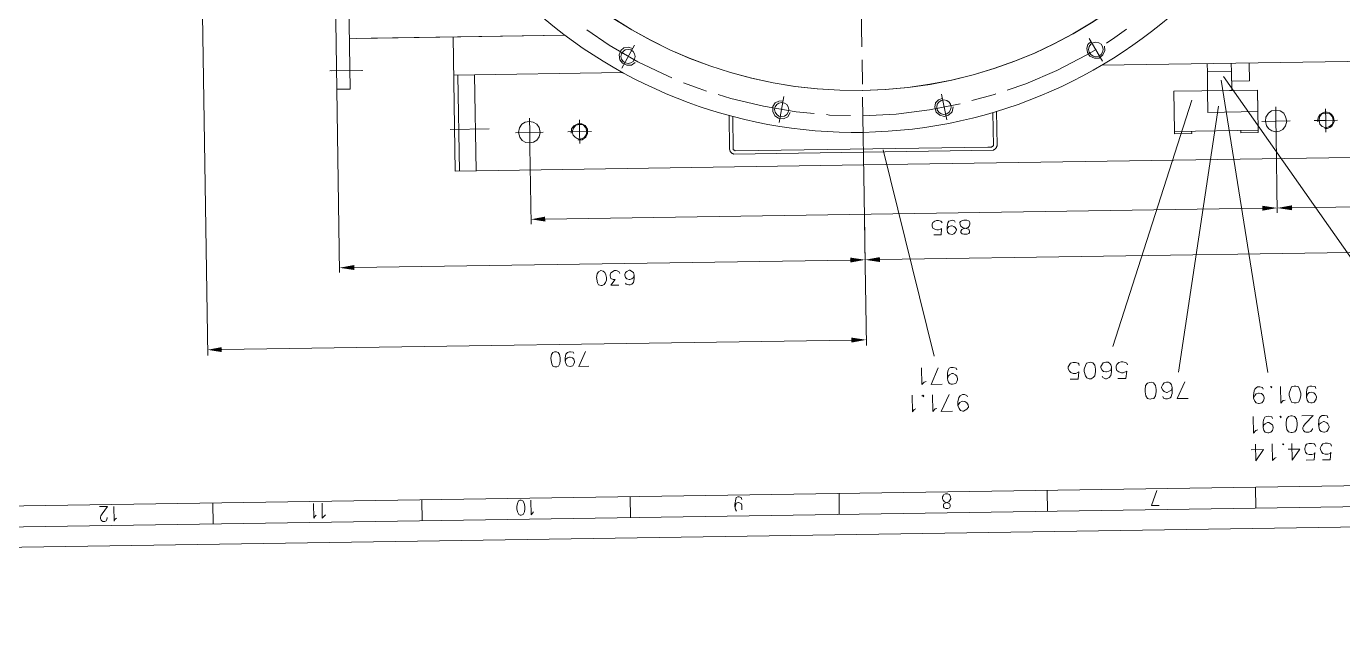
# Model space of a CAD drawing. Header units: millimetres. Extents: x -48 to 5523, y -114 to 5147.
# Drawn here: x -39.508 to -37.728, y -114.431 to -113.604 of the extents above; entities that cross this region are included whole.
import ezdxf

# ---------------------------------------------------------------- set-up
doc = ezdxf.new("R2010")
doc.units = ezdxf.units.MM
doc.layers.add('PDF_Geometry', color=7, linetype='Continuous')
doc.layers.add('PDF_Solid Fills', color=7, linetype='Continuous')

msp = doc.modelspace()

# ---------------------------------------------------------------- linework, layer by layer
at = {"layer": 'PDF_Geometry', "lineweight": 13}
for points in [[(-47.5984, -114.4313), (-47.6491, -111.0825), (-36.2071, -110.9093), (-36.1564, -114.258)], [(-47.5713, -114.4034), (-47.6212, -111.1096), (-36.2909, -110.938), (-36.241, -114.2318)], [(-47.5434, -114.3747), (-47.5925, -111.1375), (-36.3188, -110.9668), (-36.2697, -114.2039)], [(-37.8427, -113.7443), (-37.8435, -113.6902), (-37.9568, -113.6919), (-37.956, -113.7461)], [(-37.7604, -113.7314), (-37.7595, -113.7364), (-37.7561, -113.7397), (-37.7511, -113.7413), (-37.7461, -113.7395), (-37.742, -113.7362), (-37.7412, -113.7311), (-37.7421, -113.7262), (-37.7464, -113.7221), (-37.7514, -113.7213), (-37.7564, -113.7222), (-37.7596, -113.7264)], [(-38.2364, -113.8853), (-38.234, -113.8845), (-38.2332, -113.8828), (-38.2332, -113.8811), (-38.234, -113.8786), (-38.2357, -113.8778), (-38.2399, -113.877), (-38.2424, -113.8762), (-38.2449, -113.8746), (-38.2458, -113.8721), (-38.2459, -113.8696), (-38.245, -113.868), (-38.2434, -113.8671), (-38.2409, -113.8662), (-38.2367, -113.8662), (-38.2342, -113.867), (-38.2334, -113.8678), (-38.2325, -113.8694), (-38.2325, -113.8719), (-38.2333, -113.8744), (-38.2349, -113.8761), (-38.2382, -113.877), (-38.2416, -113.8779), (-38.2432, -113.8788), (-38.2448, -113.8813), (-38.2448, -113.883), (-38.2431, -113.8846), (-38.2406, -113.8854)], [(-38.7913, -114.0646), (-38.7888, -114.0637), (-38.7872, -114.0604), (-38.7864, -114.0562), (-38.7865, -114.0528), (-38.7874, -114.0479), (-38.7891, -114.0454), (-38.7916, -114.0446), (-38.7941, -114.0446), (-38.7966, -114.0455), (-38.7982, -114.048), (-38.799, -114.053), (-38.7989, -114.0564), (-38.798, -114.0605), (-38.7963, -114.0638), (-38.7938, -114.0646)], [(-38.0685, -114.0811), (-38.066, -114.0794), (-38.0635, -114.0769), (-38.0628, -114.071), (-38.0628, -114.0677), (-38.0637, -114.0627), (-38.0663, -114.0594), (-38.0688, -114.0586), (-38.0713, -114.0587), (-38.0746, -114.0596), (-38.0762, -114.0629), (-38.0778, -114.0679), (-38.0778, -114.0713), (-38.076, -114.0771), (-38.0743, -114.0796), (-38.071, -114.0812)], [(-37.9872, -114.1082), (-37.9839, -114.1074), (-37.9814, -114.104), (-37.9807, -114.0981), (-37.9807, -114.0956), (-37.9817, -114.0898), (-37.9842, -114.0865), (-37.9875, -114.0857), (-37.9892, -114.0858), (-37.9925, -114.0867), (-37.995, -114.09), (-37.9957, -114.0959), (-37.9957, -114.0984), (-37.9948, -114.1042), (-37.9922, -114.1075), (-37.9889, -114.1083)], [(-37.8489, -114.107), (-37.8473, -114.1036), (-37.8456, -114.1011), (-37.8423, -114.1002), (-37.8415, -114.1002), (-37.8381, -114.101), (-37.8356, -114.1034), (-37.8347, -114.1068), (-37.8347, -114.1076), (-37.8355, -114.1109), (-37.8379, -114.1135), (-37.8413, -114.1144), (-37.8421, -114.1144), (-37.8454, -114.1136), (-37.8471, -114.1111)], [(-37.7913, -114.1136), (-37.788, -114.1127), (-37.7863, -114.1094), (-37.7848, -114.1035), (-37.7848, -114.1002), (-37.7866, -114.0952), (-37.7883, -114.0919), (-37.7916, -114.0911), (-37.7941, -114.0911), (-37.7974, -114.092), (-37.799, -114.0954), (-37.8006, -114.1004), (-37.8006, -114.1037), (-37.7988, -114.1096), (-37.7971, -114.1129), (-37.7938, -114.1136)], [(-37.7965, -114.1537), (-37.7932, -114.1528), (-37.7907, -114.1494), (-37.79, -114.1436), (-37.79, -114.1411), (-37.7909, -114.1353), (-37.7935, -114.132), (-37.7968, -114.1312), (-37.7985, -114.1312), (-37.8018, -114.1321), (-37.8043, -114.1355), (-37.805, -114.1413), (-37.805, -114.1438), (-37.8041, -114.1496), (-37.8015, -114.1529), (-37.7982, -114.1537)], [(-37.8358, -114.1468), (-37.835, -114.1434), (-37.8334, -114.1417), (-37.83, -114.14), (-37.8284, -114.14), (-37.8233, -114.1433), (-37.8224, -114.1466), (-37.8224, -114.1474), (-37.8232, -114.1508), (-37.8257, -114.1533), (-37.8282, -114.1542), (-37.8298, -114.1542), (-37.8332, -114.1534), (-37.8349, -114.1509)], [(-37.7608, -114.1457), (-37.76, -114.1423), (-37.7575, -114.1406), (-37.7542, -114.1389), (-37.7534, -114.1389), (-37.75, -114.1405), (-37.7483, -114.1421), (-37.7466, -114.1454), (-37.7466, -114.1463), (-37.7482, -114.1496), (-37.7499, -114.1522), (-37.7532, -114.153), (-37.754, -114.153), (-37.7573, -114.1523), (-37.7599, -114.1498)], [(-38.2625, -114.2566), (-38.26, -114.2557), (-38.2592, -114.254), (-38.2592, -114.2515), (-38.2601, -114.2499), (-38.2618, -114.2491), (-38.2643, -114.2483), (-38.2668, -114.2475), (-38.2685, -114.245), (-38.2694, -114.2434), (-38.2694, -114.2409), (-38.2686, -114.2392), (-38.2678, -114.2375), (-38.2653, -114.2366), (-38.2628, -114.2366), (-38.2603, -114.2374), (-38.2586, -114.2407), (-38.2585, -114.2432), (-38.2593, -114.2449), (-38.261, -114.2474), (-38.2659, -114.2491), (-38.2676, -114.25), (-38.2684, -114.2517), (-38.2684, -114.2542), (-38.2675, -114.2558), (-38.265, -114.2566)], [(-38.8391, -114.2653), (-38.8366, -114.2645), (-38.835, -114.2611), (-38.8342, -114.2569), (-38.8343, -114.2536), (-38.8352, -114.2494), (-38.8369, -114.2461), (-38.8394, -114.2453), (-38.8411, -114.2454), (-38.8427, -114.2462), (-38.8443, -114.2496), (-38.8451, -114.2538), (-38.8451, -114.2571), (-38.8442, -114.2612), (-38.8424, -114.2645), (-38.8408, -114.2654)]]:
    msp.add_lwpolyline(points, close=True, dxfattribs=at)
msp.add_lwpolyline([(-39.0417, -113.1016, 0.414511), (-38.3769, -113.7474, 0.413493), (-37.7311, -113.0817, 0.413493), (-38.3967, -112.4368, 0.414424)], format="xyb", close=True, dxfattribs=at)
msp.add_lwpolyline([(-38.9859, -113.1008, 0.999813), (-37.7877, -113.0826, 0.998503), (-38.986, -113.1007, -0.998503), (-37.7873, -113.0824, -0.999813), (-38.9859, -113.1008), (-39.1209, -113.1028)], format="xyb", dxfattribs=at)
for points in [[(-39.0887, -113.689), (-39.0704, -113.6888), (-39.0762, -113.3055), (-39.0945, -113.3058), (-39.0919, -113.4749), (-39.0887, -113.689), (-39.0849, -113.9373)], [(-39.2737, -113.3568), (-39.2632, -114.0492)], [(-38.3807, -113.4966), (-38.3786, -113.6316)], [(-39.0622, -113.6203), (-38.7798, -113.616), (-39.0714, -113.6204)], [(-38.9314, -113.6183), (-38.9287, -113.8), (-38.3762, -113.7916), (-36.6389, -113.7653), (-36.4648, -113.7626)], [(-38.7507, -113.6089), (-38.7204, -113.6293), (-38.6817, -113.652), (-38.6406, -113.6714), (-38.6355, -113.6738)], [(-38.0533, -113.6509), (-38.0713, -113.6203)], [(-38.0478, -113.6266), (-38.0363, -113.6189), (-38.0206, -113.6079)], [(-38.6886, -113.6338), (-38.6945, -113.6322), (-38.7003, -113.6332), (-38.7044, -113.6365), (-38.7068, -113.6424), (-38.7059, -113.6491), (-38.7025, -113.654), (-38.6966, -113.6564), (-38.69, -113.6563), (-38.685, -113.6529)], [(-38.7032, -113.6607), (-38.6862, -113.6296)], [(-38.1819, -113.6903), (-38.157, -113.6816), (-38.1148, -113.6635), (-38.0751, -113.6429), (-38.0619, -113.6352)], [(-38.0687, -113.6244), (-38.0728, -113.6287), (-38.0744, -113.6337), (-38.0735, -113.6395), (-38.0701, -113.6444), (-38.0642, -113.6469), (-38.0575, -113.6468), (-38.0526, -113.6425), (-38.0502, -113.6366), (-38.0503, -113.6308)], [(-38.3784, -113.6491), (-38.3779, -113.6824)], [(-37.1175, -113.6425), (-38.0541, -113.6567)], [(-37.9116, -113.6545), (-37.9114, -113.6654)], [(-37.8789, -113.6649), (-37.8785, -113.6907), (-37.911, -113.6912), (-37.9106, -113.7204), (-37.8431, -113.7193), (-37.8435, -113.6902), (-37.911, -113.6912), (-37.9114, -113.6654), (-37.8789, -113.6649), (-37.8791, -113.6541)], [(-37.8549, -113.6537), (-37.8545, -113.6779), (-37.8787, -113.6782)], [(-39.0982, -113.6642), (-39.0532, -113.6635)], [(-39.0549, -113.6635), (-39.0957, -113.6641)], [(-38.7023, -113.6665), (-38.9306, -113.67)], [(-38.9228, -113.7999), (-38.9248, -113.6699)], [(-38.9003, -113.7995), (-38.9023, -113.6695)], [(-37.6171, -114.0593), (-37.8896, -113.6717)], [(-38.6196, -113.6803), (-38.5986, -113.6883), (-38.5886, -113.6915)], [(-37.8294, -114.0725), (-37.8929, -113.6768)], [(-38.5727, -113.6962), (-38.5559, -113.7018), (-38.5116, -113.712), (-38.4673, -113.7196), (-38.4431, -113.7218)], [(-38.485, -113.7049), (-38.4909, -113.705), (-38.4958, -113.7076), (-38.4991, -113.7126), (-38.499, -113.7193), (-38.4964, -113.7251), (-38.4914, -113.7283), (-38.4847, -113.7291), (-38.4789, -113.7265), (-38.4756, -113.7206)], [(-38.4904, -113.7342), (-38.4843, -113.6991)], [(-38.3776, -113.6999), (-38.3756, -113.8333), (-38.3742, -113.9266), (-38.3752, -113.8583)], [(-38.3772, -113.7249), (-38.3323, -113.7226), (-38.2873, -113.7169), (-38.2458, -113.7088)], [(-38.2701, -113.7016), (-38.275, -113.7034), (-38.2791, -113.7076), (-38.2799, -113.7135), (-38.2781, -113.7201), (-38.2731, -113.7242), (-38.2672, -113.7258), (-38.2614, -113.724), (-38.2565, -113.7198), (-38.2549, -113.7131)], [(-38.2638, -113.7307), (-38.271, -113.6958)], [(-38.23, -113.7044), (-38.1993, -113.6964), (-38.1976, -113.6955)], [(-37.9325, -113.704), (-38.0391, -114.0374)], [(-38.1965, -113.7189), (-38.1958, -113.7655), (-38.1966, -113.7672), (-38.1966, -113.768), (-38.1974, -113.7689), (-38.1982, -113.7697), (-38.199, -113.7706), (-38.1998, -113.7706), (-38.2007, -113.7714), (-38.5523, -113.7768), (-38.5531, -113.7759), (-38.554, -113.776), (-38.5548, -113.7751), (-38.5557, -113.7743), (-38.5565, -113.7735), (-38.5565, -113.7727), (-38.5574, -113.7702), (-38.5581, -113.7243)], [(-38.2014, -113.7206), (-38.2008, -113.7656), (-38.2016, -113.7656), (-38.2016, -113.7664), (-38.2024, -113.7665), (-38.2032, -113.7673), (-38.2082, -113.7674), (-38.5499, -113.7726), (-38.5507, -113.7717), (-38.5515, -113.7717), (-38.5515, -113.7709), (-38.5524, -113.7709), (-38.5531, -113.7259)], [(-38.4264, -113.7232), (-38.4222, -113.724), (-38.3939, -113.7244)], [(-37.9503, -114.0718), (-37.8965, -113.7118)], [(-37.8379, -113.7326), (-37.8187, -113.7323), (-37.819, -113.7131)], [(-37.8037, -113.7321), (-37.8055, -113.7263), (-37.808, -113.7213), (-37.8131, -113.7181), (-37.8189, -113.7173), (-37.8248, -113.7182), (-37.8289, -113.7216), (-37.8321, -113.7267), (-37.8329, -113.7325)], [(-37.7354, -113.7311), (-37.7512, -113.7313), (-37.7515, -113.7155)], [(-38.9353, -113.7434), (-38.8828, -113.7426)], [(-38.8281, -113.7284), (-38.8278, -113.7476), (-38.8094, -113.7473)], [(-38.7626, -113.7574), (-38.7568, -113.7574), (-38.7518, -113.7539), (-38.7494, -113.7489), (-38.7495, -113.7431), (-38.7529, -113.7381), (-38.7571, -113.7357), (-38.7629, -113.7358), (-38.7679, -113.7384), (-38.7712, -113.7426), (-38.7719, -113.7484)], [(-38.7503, -113.7464), (-38.752, -113.7414), (-38.7554, -113.7373), (-38.7604, -113.7366), (-38.7654, -113.7375), (-38.7687, -113.7417), (-38.7703, -113.7467)], [(-38.7605, -113.7307), (-38.7603, -113.7466), (-38.76, -113.7624)], [(-37.8427, -113.7443), (-37.8427, -113.7477), (-37.866, -113.748), (-37.866, -113.7447)], [(-37.7996, -113.732), (-37.8187, -113.7323), (-37.8184, -113.7515), (-37.8168, -113.8565), (-37.8184, -113.7515)], [(-37.7671, -113.7315), (-37.7512, -113.7313), (-37.751, -113.7471)], [(-38.8469, -113.7479), (-38.8278, -113.7476), (-38.8275, -113.7668), (-38.8259, -113.8717)], [(-38.7444, -113.7463), (-38.7761, -113.7468)], [(-37.9327, -113.7457), (-37.9326, -113.749), (-37.956, -113.7494), (-37.956, -113.7461)], [(-38.3499, -113.7712), (-38.2806, -114.0502)], [(-36.7596, -113.8338), (-37.7969, -113.8495)], [(-37.8369, -113.8501), (-38.8068, -113.8648)], [(-38.2814, -113.886), (-38.2714, -113.8859), (-38.2707, -113.8775), (-38.2716, -113.8784), (-38.2749, -113.8792), (-38.2774, -113.8793), (-38.2799, -113.8785), (-38.2824, -113.8769), (-38.2833, -113.8744), (-38.2833, -113.8719), (-38.2825, -113.8694), (-38.2801, -113.8676), (-38.2776, -113.8668), (-38.2751, -113.8667), (-38.2717, -113.8675), (-38.2709, -113.8683), (-38.27, -113.87)], [(-38.2633, -113.8749), (-38.2625, -113.8699), (-38.2609, -113.8674), (-38.2576, -113.8665), (-38.2559, -113.8664), (-38.2534, -113.8672), (-38.2525, -113.8689)], [(-38.2632, -113.8791), (-38.2624, -113.8765), (-38.2608, -113.8749), (-38.2575, -113.874), (-38.2566, -113.874), (-38.2541, -113.8748), (-38.2524, -113.8764), (-38.2507, -113.8789), (-38.2507, -113.8797), (-38.2523, -113.8831), (-38.254, -113.8848), (-38.2564, -113.8856)], [(-38.3543, -113.9196), (-37.1444, -113.9013)], [(-39.065, -113.9304), (-38.3943, -113.9202)], [(-38.7316, -113.9345), (-38.7349, -113.9362), (-38.7365, -113.9387), (-38.7373, -113.9437), (-38.7372, -113.9462), (-38.7363, -113.9512), (-38.7346, -113.9537), (-38.7313, -113.9545), (-38.7296, -113.9545)], [(-38.7071, -113.9541), (-38.718, -113.9543), (-38.7122, -113.9467), (-38.7147, -113.9467), (-38.7181, -113.9451), (-38.719, -113.9418), (-38.719, -113.9401), (-38.7182, -113.9376), (-38.7133, -113.9342), (-38.7108, -113.9342), (-38.7074, -113.9358), (-38.7066, -113.9366), (-38.7057, -113.9383)], [(-38.698, -113.9515), (-38.6971, -113.9531), (-38.6938, -113.9539), (-38.6921, -113.9539), (-38.6896, -113.953), (-38.6872, -113.9505), (-38.6864, -113.9455), (-38.6865, -113.9405), (-38.6874, -113.9372), (-38.6924, -113.9339), (-38.6933, -113.9339), (-38.6966, -113.9356), (-38.6982, -113.9373), (-38.699, -113.9398), (-38.699, -113.9407), (-38.6981, -113.944), (-38.6964, -113.9456), (-38.6931, -113.9464), (-38.6922, -113.9464), (-38.6898, -113.9455), (-38.6873, -113.9438), (-38.6865, -113.9405)], [(-38.3742, -113.9266), (-38.3725, -114.0357)], [(-38.3926, -114.0285), (-39.2442, -114.0414)], [(-38.7798, -114.0527), (-38.779, -114.0477), (-38.7766, -114.0452), (-38.7741, -114.0443), (-38.7724, -114.0443), (-38.7691, -114.0451), (-38.7682, -114.0467)], [(-38.748, -114.0639), (-38.7613, -114.0641), (-38.7524, -114.044)], [(-38.7797, -114.0577), (-38.7789, -114.0544), (-38.7765, -114.0527), (-38.774, -114.0518), (-38.7732, -114.0518), (-38.7698, -114.0526), (-38.7681, -114.0542), (-38.7672, -114.0575), (-38.7672, -114.0584), (-38.768, -114.0609), (-38.7696, -114.0634), (-38.773, -114.0643)], [(-38.27, -114.0884), (-38.285, -114.0886), (-38.2754, -114.0659)], [(-38.0968, -114.0816), (-38.086, -114.0814), (-38.0853, -114.0714), (-38.0861, -114.0722), (-38.0894, -114.074), (-38.0927, -114.074), (-38.0961, -114.0724), (-38.0978, -114.0707), (-38.0995, -114.0674), (-38.0995, -114.0649), (-38.0963, -114.0599), (-38.093, -114.059), (-38.0896, -114.059), (-38.0863, -114.0597), (-38.0854, -114.0606), (-38.0846, -114.063)], [(-38.0488, -114.0583), (-38.0521, -114.0592), (-38.0554, -114.0643), (-38.0554, -114.0659), (-38.0536, -114.0692), (-38.0519, -114.0709), (-38.0486, -114.0717), (-38.0478, -114.0717), (-38.0444, -114.0708), (-38.042, -114.0691), (-38.0412, -114.0657)], [(-38.0326, -114.0806), (-38.0218, -114.0804), (-38.0203, -114.0704), (-38.0252, -114.073), (-38.0277, -114.073), (-38.0311, -114.0714), (-38.0336, -114.0698), (-38.0345, -114.0665), (-38.0346, -114.064), (-38.0338, -114.0614), (-38.0313, -114.0589), (-38.028, -114.058), (-38.0255, -114.058), (-38.0221, -114.0588), (-38.0204, -114.0596), (-38.0196, -114.0621)], [(-38.2918, -114.0845), (-38.2943, -114.0854), (-38.2975, -114.0888), (-38.2979, -114.0663)], [(-38.2627, -114.0807), (-38.2619, -114.0774), (-38.2602, -114.0757), (-38.2569, -114.074), (-38.2553, -114.074), (-38.2519, -114.0756), (-38.2502, -114.0772), (-38.2493, -114.0805), (-38.2493, -114.0822), (-38.2501, -114.0847), (-38.2517, -114.0872)], [(-38.2512, -114.0664), (-38.2503, -114.0689)], [(-38.0535, -114.0776), (-38.0527, -114.0792), (-38.0493, -114.0808), (-38.0476, -114.0808), (-38.0443, -114.0791), (-38.0419, -114.0766)], [(-37.9667, -114.0854), (-37.97, -114.0863), (-37.9717, -114.0888), (-37.9733, -114.0922), (-37.9733, -114.093), (-37.9716, -114.0963), (-37.9699, -114.098), (-37.9665, -114.0996), (-37.9657, -114.0996), (-37.9624, -114.0979), (-37.9599, -114.0962), (-37.9591, -114.0928)], [(-37.9372, -114.1075), (-37.9522, -114.1077), (-37.9417, -114.0851)], [(-37.8366, -114.0926), (-37.8357, -114.0951)], [(-37.8249, -114.0933), (-37.8241, -114.0924), (-37.8249, -114.0916), (-37.8258, -114.0925)], [(-37.8063, -114.1097), (-37.8088, -114.1105), (-37.8121, -114.1139), (-37.8124, -114.0914)], [(-37.7658, -114.0916), (-37.7649, -114.094)], [(-38.3054, -114.1214), (-38.3079, -114.1223), (-38.3103, -114.1256), (-38.3107, -114.1031)], [(-38.2956, -114.1054), (-38.2948, -114.1046), (-38.2957, -114.1029), (-38.2973, -114.1046)], [(-38.277, -114.121), (-38.2795, -114.1218), (-38.2828, -114.1252), (-38.2832, -114.1027)], [(-38.2562, -114.1248), (-38.2712, -114.125), (-38.2607, -114.1024)], [(-38.2412, -114.1246), (-38.242, -114.1246), (-38.2453, -114.1238), (-38.247, -114.1213), (-38.2488, -114.1172), (-38.2488, -114.1122), (-38.2473, -114.1063), (-38.2456, -114.1038), (-38.2423, -114.1021), (-38.2398, -114.1021), (-38.2365, -114.1037), (-38.2356, -114.1053)], [(-37.9714, -114.1047), (-37.9706, -114.1072)], [(-37.7671, -114.1124), (-37.7696, -114.1133), (-37.7713, -114.1133), (-37.7746, -114.1125), (-37.7763, -114.11), (-37.7772, -114.1059)], [(-37.8432, -114.1502), (-37.8457, -114.1511), (-37.849, -114.1545), (-37.8493, -114.132)], [(-37.8243, -114.1324), (-37.8235, -114.1349)], [(-37.8126, -114.1339), (-37.8118, -114.1323), (-37.8127, -114.1314), (-37.8135, -114.1323)], [(-37.7691, -114.1483), (-37.7691, -114.1491), (-37.7707, -114.1508), (-37.7715, -114.1525), (-37.774, -114.1534), (-37.7782, -114.1534), (-37.7798, -114.1526), (-37.7815, -114.151), (-37.7824, -114.1493), (-37.7824, -114.1468), (-37.7816, -114.1451), (-37.7792, -114.1418), (-37.7685, -114.1308), (-37.7835, -114.131)], [(-37.7493, -114.1313), (-37.7485, -114.1338)], [(-37.8463, -114.1694), (-37.8459, -114.1919), (-37.8353, -114.1768), (-37.852, -114.177)], [(-37.8185, -114.1874), (-37.8201, -114.1882), (-37.8234, -114.1916), (-37.8238, -114.1691)], [(-37.8087, -114.1705), (-37.8079, -114.1697), (-37.8088, -114.1689), (-37.8096, -114.1697)], [(-37.7971, -114.1687), (-37.7968, -114.1912), (-37.7862, -114.176), (-37.802, -114.1763)], [(-37.7776, -114.1909), (-37.7668, -114.1907), (-37.7661, -114.1807), (-37.7669, -114.1824), (-37.7702, -114.1833), (-37.7735, -114.1833), (-37.7769, -114.1826), (-37.7786, -114.1801), (-37.7795, -114.1768), (-37.7795, -114.1751), (-37.7787, -114.1718), (-37.7771, -114.1692), (-37.7738, -114.1683), (-37.7704, -114.1683), (-37.7671, -114.1691), (-37.7662, -114.1699), (-37.7645, -114.1724)], [(-37.7559, -114.1906), (-37.7451, -114.1904), (-37.7444, -114.1804), (-37.7452, -114.1821), (-37.7485, -114.183), (-37.7519, -114.183), (-37.7552, -114.1822), (-37.7569, -114.1798), (-37.7586, -114.1765), (-37.7587, -114.1748), (-37.7571, -114.1714), (-37.7554, -114.1689), (-37.7521, -114.168), (-37.7488, -114.168), (-37.7454, -114.1688), (-37.7446, -114.1696), (-37.7437, -114.1721)], [(-38.6915, -114.2689), (-38.692, -114.2406)], [(-38.5486, -114.2418), (-38.5461, -114.2409), (-38.5444, -114.2409), (-38.5419, -114.2417), (-38.541, -114.2441)], [(-38.4091, -114.2646), (-38.4095, -114.2363)], [(-38.1274, -114.2604), (-38.1279, -114.2321)], [(-37.9767, -114.2523), (-37.9867, -114.2524), (-37.9795, -114.2323)], [(-37.8458, -114.2561), (-37.8462, -114.2278)], [(-39.3991, -114.2688), (-39.3991, -114.2696), (-39.3999, -114.2722), (-39.4007, -114.273), (-39.4024, -114.2739), (-39.4049, -114.2739), (-39.4065, -114.2731), (-39.4074, -114.2723), (-39.4083, -114.2698), (-39.4083, -114.2681), (-39.4075, -114.2664), (-39.4058, -114.2639), (-39.3985, -114.2538), (-39.4093, -114.254)], [(-39.3866, -114.2695), (-39.3882, -114.2711), (-39.3899, -114.2737), (-39.3902, -114.2537)], [(-39.2556, -114.2775), (-39.2561, -114.2491)], [(-39.1166, -114.2654), (-39.1183, -114.2671), (-39.1199, -114.2696), (-39.1202, -114.2496)], [(-39.1041, -114.2652), (-39.1058, -114.2669), (-39.1082, -114.2694), (-39.1085, -114.2494)], [(-38.9732, -114.2732), (-38.9736, -114.2449)], [(-38.8225, -114.2609), (-38.8241, -114.2626), (-38.8258, -114.2651), (-38.8261, -114.2451)], [(-38.5501, -114.2543), (-38.5485, -114.2493), (-38.546, -114.2484), (-38.5452, -114.2484)]]:
    msp.add_lwpolyline(points, dxfattribs=at)
for centre, radius in [((-38.6948, -113.6447), 0.00953), ((-38.0621, -113.6352), 0.00981), ((-38.487, -113.7166), 0.00953), ((-38.2676, -113.7133), 0.00981)]:
    msp.add_circle(centre, radius, dxfattribs=at)
msp.add_arc((-37.7511, -113.7311), 0.0111, 261.4494, 190.286, dxfattribs=at)
for points in [[(-38.8136, -113.7474), (-38.8137, -113.7273), (-38.8433, -113.7278), (-38.8428, -113.7478)], [(-37.8329, -113.7325), (-37.8321, -113.7501), (-37.8065, -113.7529), (-37.8037, -113.7321)], [(-38.8428, -113.7478), (-38.8418, -113.7668), (-38.8139, -113.7663), (-38.8136, -113.7474)], [(-38.7703, -113.7467), (-38.768, -113.7599), (-38.7521, -113.7597), (-38.7503, -113.7464)], [(-38.2564, -113.8856), (-38.264, -113.8858), (-38.2631, -113.8806), (-38.2633, -113.8749)], [(-38.7296, -113.9545), (-38.721, -113.9528), (-38.7228, -113.9342), (-38.7316, -113.9345)], [(-38.773, -114.0643), (-38.7797, -114.0642), (-38.7802, -114.058), (-38.7798, -114.0527)], [(-38.2627, -114.0807), (-38.2625, -114.0707), (-38.2639, -114.0628), (-38.2512, -114.0664)], [(-38.0419, -114.0766), (-38.0411, -114.0704), (-38.0385, -114.0577), (-38.0488, -114.0583)], [(-38.2517, -114.0872), (-38.2581, -114.0893), (-38.2621, -114.0886), (-38.2627, -114.0807)], [(-37.9706, -114.1072), (-37.9627, -114.1096), (-37.9589, -114.1066), (-37.959, -114.0978)], [(-37.959, -114.0978), (-37.959, -114.0916), (-37.9584, -114.0853), (-37.9667, -114.0854)], [(-37.8489, -114.107), (-37.8492, -114.0979), (-37.848, -114.0887), (-37.8366, -114.0926)], [(-37.7772, -114.1059), (-37.7771, -114.096), (-37.7785, -114.0879), (-37.7658, -114.0916)], [(-37.7772, -114.1059), (-37.7759, -114.0914), (-37.7559, -114.1025), (-37.7671, -114.1124)], [(-38.2488, -114.1172), (-38.2429, -114.1017), (-38.2244, -114.1198), (-38.2412, -114.1246)], [(-37.8358, -114.1468), (-37.8356, -114.1367), (-37.837, -114.1289), (-37.8243, -114.1324)], [(-37.7608, -114.1457), (-37.7612, -114.1363), (-37.761, -114.1278), (-37.7493, -114.1313)], [(-38.5483, -114.2601), (-38.5515, -114.2547), (-38.5501, -114.2475), (-38.5486, -114.2418)], [(-38.5452, -114.2484), (-38.5388, -114.2493), (-38.5416, -114.2541), (-38.5408, -114.2583)]]:
    msp.add_open_spline(points, degree=3, dxfattribs=at)
at = {"layer": 'PDF_Solid Fills', "lineweight": 13, "transparency": 33554559}
for points in [[(-37.8369, -113.8534), (-37.837, -113.8468), (-37.8169, -113.8498)], [(-37.7969, -113.8528), (-37.797, -113.8462), (-37.8169, -113.8498)], [(-38.8068, -113.8681), (-38.8069, -113.8615), (-38.826, -113.8651)], [(-38.3942, -113.9236), (-38.3943, -113.9169), (-38.3743, -113.9199)], [(-38.3542, -113.9229), (-38.3543, -113.9163), (-38.3743, -113.9199)], [(-39.065, -113.9337), (-39.0651, -113.927), (-39.085, -113.9307)], [(-38.3926, -114.0319), (-38.3927, -114.0252), (-38.3726, -114.0282)], [(-39.2441, -114.0448), (-39.2442, -114.0381), (-39.2634, -114.0417)]]:
    msp.add_solid(points, dxfattribs=at)

doc.saveas('drawing.dxf')
